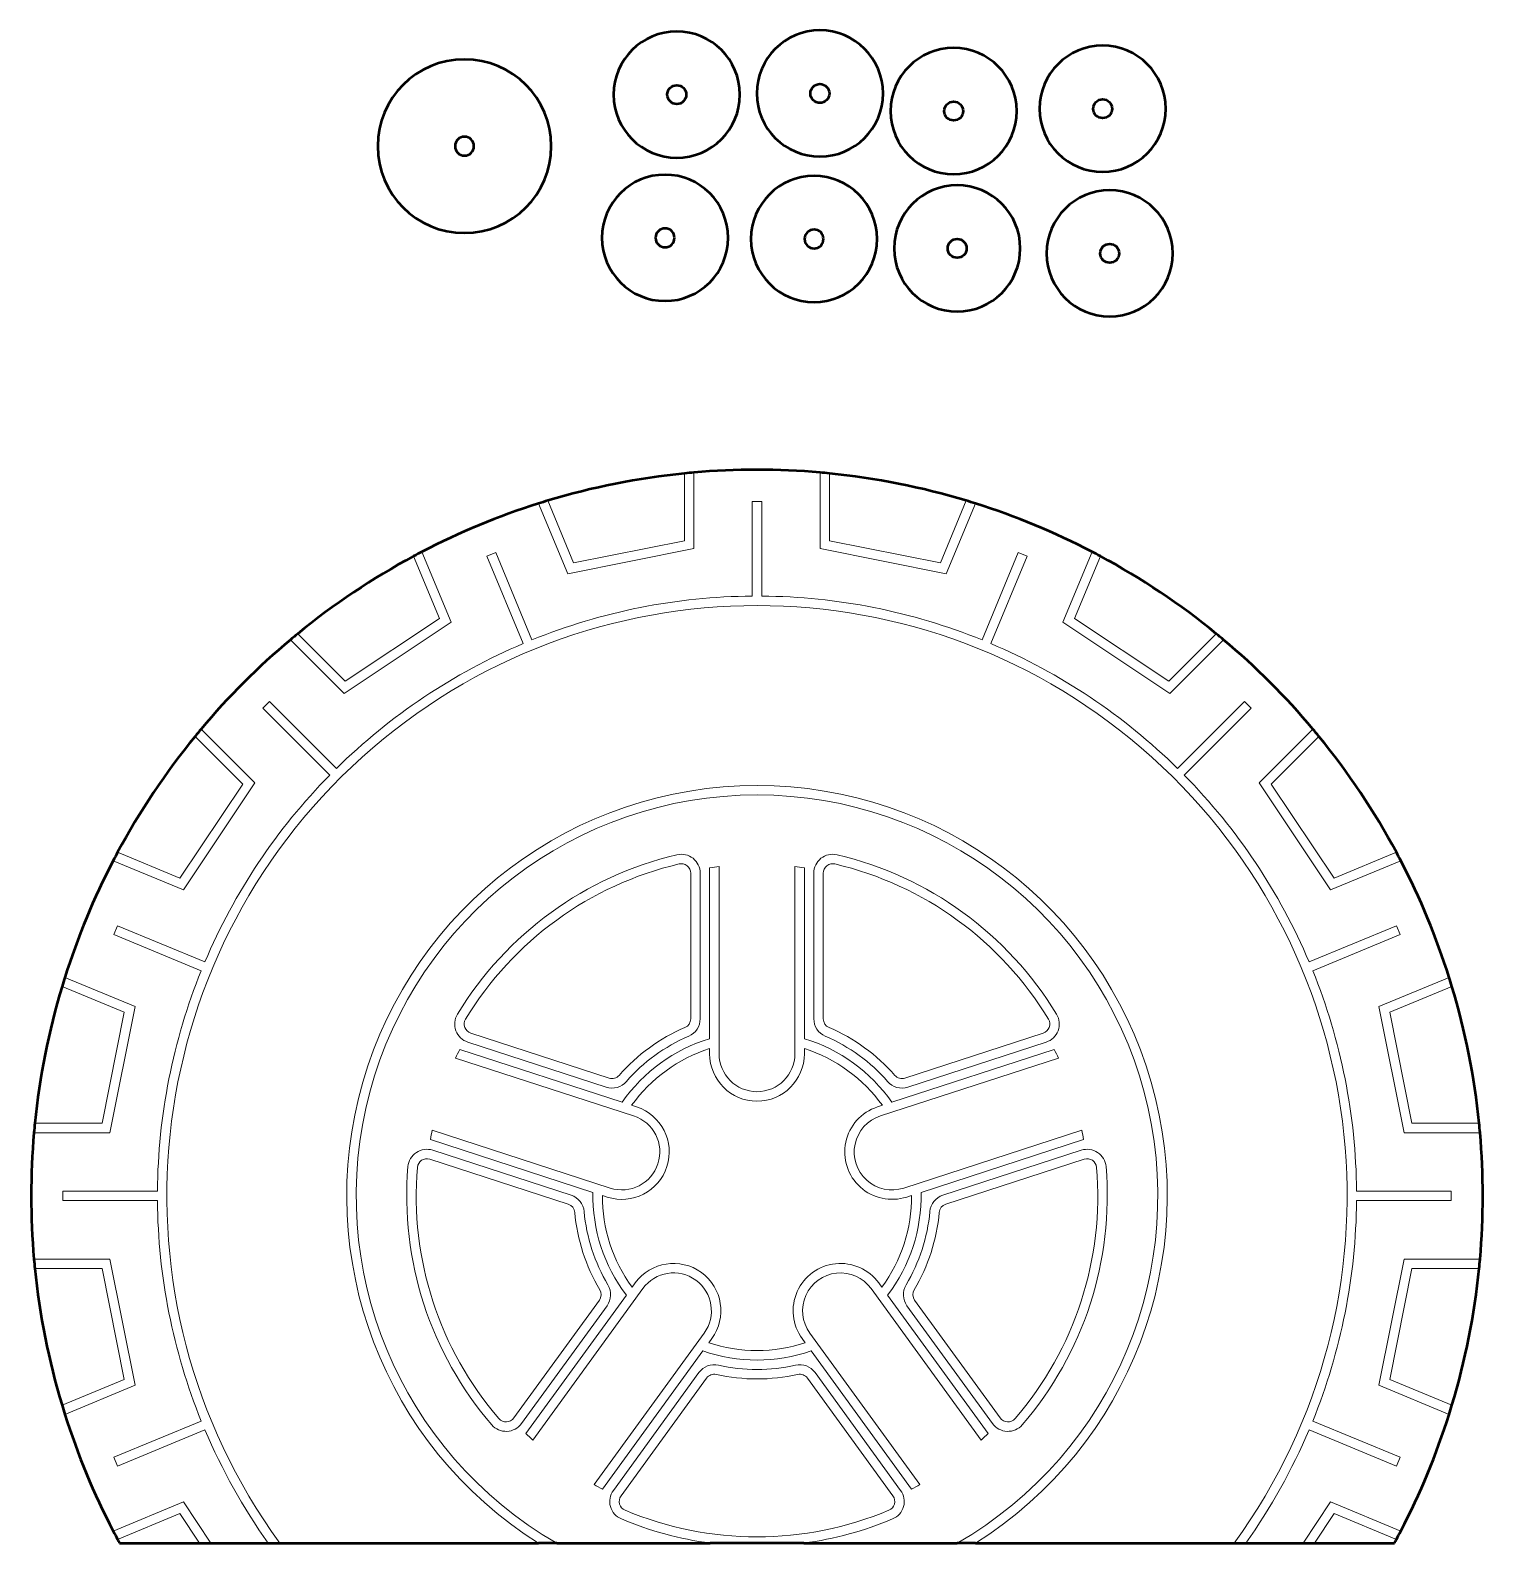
# Model space of a CAD drawing. Header units: millimetres. Extents: x -4457 to 5436, y 521 to 6420.
# Drawn here: x 1104.2 to 1564.8, y 1680.7 to 2160.8 of the extents above; entities that cross this region are included whole.
import ezdxf

# ---------------------------------------------------------------- set-up
doc = ezdxf.new("R2010")
doc.units = ezdxf.units.MM
doc.header["$MEASUREMENT"] = 0
doc.layers.add('layer 1', color=7, linetype='Continuous')
doc.layers.add('layer 2', color=7, linetype='Continuous')

msp = doc.modelspace()

# ---------------------------------------------------------------- linework, layer by layer
at = {"layer": 'layer 1', "lineweight": 50}
for points in [[(1329.0671, 2140.386), (1329.0671, 2151.4317), (1320.1128, 2160.386), (1309.0672, 2160.386), (1309.0672, 2160.386), (1298.0215, 2160.386), (1289.0672, 2151.4317), (1289.0671, 2140.3861), (1289.0671, 2140.3861), (1289.0671, 2129.3404), (1298.0214, 2120.386), (1309.0671, 2120.386), (1309.0671, 2120.386), (1320.1127, 2120.386), (1329.0671, 2129.3402), (1329.0671, 2140.3859)], [(1374.4264, 2140.7578), (1374.4264, 2151.8035), (1365.4721, 2160.7578), (1354.4264, 2160.7578), (1354.4264, 2160.7578), (1343.3807, 2160.7578), (1334.4264, 2151.8035), (1334.4264, 2140.7578), (1334.4264, 2140.7578), (1334.4263, 2129.7122), (1343.3806, 2120.7578), (1354.4263, 2120.7578), (1354.4263, 2120.7578), (1365.472, 2120.7578), (1374.4263, 2129.712), (1374.4264, 2140.7577)], [(1464.0295, 2135.9244), (1464.0295, 2146.9701), (1455.0752, 2155.9244), (1444.0295, 2155.9244), (1444.0295, 2155.9244), (1432.9838, 2155.9244), (1424.0295, 2146.9702), (1424.0295, 2135.9245), (1424.0295, 2135.9245), (1424.0294, 2124.8788), (1432.9837, 2115.9245), (1444.0294, 2115.9244), (1444.0294, 2115.9244), (1455.0751, 2115.9244), (1464.0294, 2124.8786), (1464.0295, 2135.9243)], [(1269.2888, 2124.0614), (1269.2888, 2139.2492), (1256.9766, 2151.5613), (1241.7888, 2151.5614), (1241.7888, 2151.5614), (1226.601, 2151.5614), (1214.2888, 2139.2492), (1214.2888, 2124.0614), (1214.2888, 2124.0614), (1214.2887, 2108.8736), (1226.6008, 2096.5614), (1241.7887, 2096.5614), (1241.7887, 2096.5614), (1256.9765, 2096.5613), (1269.2887, 2108.8734), (1269.2888, 2124.0612)], [(1416.8112, 2135.1808), (1416.8112, 2146.2265), (1407.857, 2155.1808), (1396.8113, 2155.1808), (1396.8113, 2155.1808), (1385.7656, 2155.1809), (1376.8113, 2146.2266), (1376.8112, 2135.1809), (1376.8112, 2135.1809), (1376.8112, 2124.1352), (1385.7655, 2115.1809), (1396.8112, 2115.1808), (1396.8112, 2115.1808), (1407.8568, 2115.1808), (1416.8112, 2124.135), (1416.8112, 2135.1807)], [(1312.0671, 2140.386), (1312.0671, 2142.0429), (1310.724, 2143.386), (1309.0671, 2143.386), (1309.0671, 2143.386), (1307.4103, 2143.386), (1306.0671, 2142.0429), (1306.0671, 2140.386), (1306.0671, 2140.386), (1306.0671, 2138.7292), (1307.4103, 2137.386), (1309.0671, 2137.386), (1309.0671, 2137.386), (1310.724, 2137.386), (1312.0671, 2138.7291), (1312.0671, 2140.386)], [(1357.4264, 2140.7578), (1357.4264, 2142.4146), (1356.0832, 2143.7578), (1354.4264, 2143.7578), (1354.4264, 2143.7578), (1352.7695, 2143.7578), (1351.4264, 2142.4147), (1351.4264, 2140.7578), (1351.4264, 2140.7578), (1351.4264, 2139.101), (1352.7695, 2137.7578), (1354.4264, 2137.7578), (1354.4264, 2137.7578), (1356.0832, 2137.7578), (1357.4264, 2139.1009), (1357.4264, 2140.7578)], [(1399.8112, 2135.1808), (1399.8112, 2136.8377), (1398.4681, 2138.1808), (1396.8112, 2138.1808), (1396.8112, 2138.1808), (1395.1544, 2138.1808), (1393.8112, 2136.8377), (1393.8112, 2135.1808), (1393.8112, 2135.1808), (1393.8112, 2133.524), (1395.1544, 2132.1808), (1396.8112, 2132.1808), (1396.8112, 2132.1808), (1398.4681, 2132.1808), (1399.8112, 2133.524), (1399.8112, 2135.1808)], [(1447.0295, 2135.9244), (1447.0295, 2137.5813), (1445.6863, 2138.9244), (1444.0295, 2138.9244), (1444.0295, 2138.9244), (1442.3726, 2138.9244), (1441.0295, 2137.5813), (1441.0295, 2135.9244), (1441.0295, 2135.9244), (1441.0295, 2134.2676), (1442.3726, 2132.9244), (1444.0295, 2132.9244), (1444.0295, 2132.9244), (1445.6863, 2132.9244), (1447.0295, 2134.2676), (1447.0295, 2135.9244)], [(1244.7888, 2124.0614), (1244.7888, 2125.7182), (1243.4456, 2127.0614), (1241.7888, 2127.0614), (1241.7888, 2127.0614), (1240.1319, 2127.0614), (1238.7888, 2125.7182), (1238.7888, 2124.0614), (1238.7888, 2124.0614), (1238.7888, 2122.4045), (1240.1319, 2121.0614), (1241.7888, 2121.0614), (1241.7888, 2121.0614), (1243.4456, 2121.0613), (1244.7888, 2122.4045), (1244.7888, 2124.0613)], [(1325.3492, 2095.0268), (1325.3492, 2106.0724), (1316.3949, 2115.0267), (1305.3492, 2115.0268), (1305.3492, 2115.0268), (1294.3035, 2115.0268), (1285.3492, 2106.0725), (1285.3492, 2095.0268), (1285.3492, 2095.0268), (1285.3491, 2083.9811), (1294.3034, 2075.0268), (1305.3491, 2075.0268), (1305.3491, 2075.0268), (1316.3948, 2075.0267), (1325.3491, 2083.981), (1325.3492, 2095.0267)], [(1372.5674, 2094.655), (1372.5674, 2105.7006), (1363.6131, 2114.6549), (1352.5674, 2114.655), (1352.5674, 2114.655), (1341.5217, 2114.655), (1332.5674, 2105.7007), (1332.5674, 2094.655), (1332.5674, 2094.655), (1332.5674, 2083.6093), (1341.5216, 2074.655), (1352.5673, 2074.655), (1352.5673, 2074.655), (1363.613, 2074.6549), (1372.5673, 2083.6092), (1372.5674, 2094.6549)], [(1417.9266, 2091.6806), (1417.9266, 2102.7263), (1408.9723, 2111.6806), (1397.9267, 2111.6806), (1397.9267, 2111.6806), (1386.881, 2111.6806), (1377.9267, 2102.7263), (1377.9266, 2091.6806), (1377.9266, 2091.6806), (1377.9266, 2080.635), (1386.8809, 2071.6806), (1397.9266, 2071.6806), (1397.9266, 2071.6806), (1408.9722, 2071.6805), (1417.9266, 2080.6348), (1417.9266, 2091.6805)], [(1466.2563, 2090.1035), (1466.2563, 2101.1492), (1457.302, 2110.1035), (1446.2563, 2110.1035), (1446.2563, 2110.1035), (1435.2106, 2110.1035), (1426.2563, 2101.1493), (1426.2563, 2090.1036), (1426.2563, 2090.1036), (1426.2562, 2079.0579), (1435.2105, 2070.1036), (1446.2562, 2070.1035), (1446.2562, 2070.1035), (1457.3019, 2070.1035), (1466.2562, 2079.0577), (1466.2563, 2090.1034)], [(1308.3492, 2095.0268), (1308.3492, 2096.6836), (1307.006, 2098.0268), (1305.3492, 2098.0268), (1305.3492, 2098.0268), (1303.6923, 2098.0268), (1302.3492, 2096.6836), (1302.3492, 2095.0268), (1302.3492, 2095.0268), (1302.3492, 2093.3699), (1303.6923, 2092.0268), (1305.3492, 2092.0268), (1305.3492, 2092.0268), (1307.006, 2092.0268), (1308.3492, 2093.3699), (1308.3492, 2095.0267)], [(1355.5674, 2094.655), (1355.5674, 2096.3118), (1354.2242, 2097.655), (1352.5674, 2097.655), (1352.5674, 2097.655), (1350.9105, 2097.655), (1349.5674, 2096.3118), (1349.5674, 2094.655), (1349.5674, 2094.655), (1349.5674, 2092.9981), (1350.9105, 2091.655), (1352.5674, 2091.655), (1352.5674, 2091.655), (1354.2242, 2091.655), (1355.5674, 2092.9981), (1355.5674, 2094.6549)], [(1400.9266, 2091.6806), (1400.9266, 2093.3374), (1399.5835, 2094.6806), (1397.9266, 2094.6806), (1397.9266, 2094.6806), (1396.2698, 2094.6806), (1394.9266, 2093.3374), (1394.9266, 2091.6806), (1394.9266, 2091.6806), (1394.9266, 2090.0237), (1396.2698, 2088.6806), (1397.9266, 2088.6806), (1397.9266, 2088.6806), (1399.5835, 2088.6806), (1400.9266, 2090.0237), (1400.9266, 2091.6806)], [(1449.2563, 2090.1035), (1449.2563, 2091.7604), (1447.9131, 2093.1035), (1446.2563, 2093.1035), (1446.2563, 2093.1035), (1444.5994, 2093.1035), (1443.2563, 2091.7604), (1443.2563, 2090.1035), (1443.2563, 2090.1035), (1443.2563, 2088.4467), (1444.5994, 2087.1035), (1446.2563, 2087.1035), (1446.2563, 2087.1035), (1447.9131, 2087.1035), (1449.2563, 2088.4467), (1449.2563, 2090.1035)]]:
    msp.add_open_spline(points, degree=3, knots=[0, 0, 0, 0, 0.2, 0.2, 0.2, 0.2, 0.4, 0.4, 0.4, 0.4, 0.6, 0.6, 0.6, 0.6, 1, 1, 1, 1], dxfattribs=at)
for points in [[(1354.4908, 2020.6784), (1341.1827, 2021.84), (1327.7988, 2021.84), (1314.4908, 2020.6784)], [(1311.4908, 2020.3967), (1296.8055, 2018.9208), (1282.2963, 2016.0347), (1268.164, 2011.7785)], [(1314.4908, 2020.6784), (1313.4902, 2020.591), (1312.4902, 2020.4971), (1311.4908, 2020.3967)], [(1357.4908, 2020.3967), (1356.4914, 2020.4971), (1355.4914, 2020.591), (1354.4908, 2020.6784)], [(1400.8176, 2011.7785), (1386.6853, 2016.0347), (1372.1761, 2018.9208), (1357.4908, 2020.3967)], [(1268.164, 2011.7785), (1267.2023, 2011.4888), (1266.2424, 2011.1929), (1265.2846, 2010.8907)], [(1403.697, 2010.8907), (1402.7391, 2011.1929), (1401.7793, 2011.4888), (1400.8176, 2011.7785)], [(1265.2846, 2010.8907), (1252.545, 2006.8711), (1240.1799, 2001.7493), (1228.3294, 1995.5833)], [(1440.6522, 1995.5833), (1428.8017, 2001.7493), (1416.4365, 2006.8711), (1403.697, 2010.8907)], [(1225.6656, 1994.175), (1212.6629, 1987.1916), (1200.3626, 1978.9728), (1188.9349, 1969.6324)], [(1228.3294, 1995.5833), (1227.4384, 1995.1197), (1226.5504, 1994.6503), (1225.6656, 1994.175)], [(1443.316, 1994.175), (1442.4311, 1994.6503), (1441.5432, 1995.1197), (1440.6522, 1995.5833)], [(1480.0467, 1969.6324), (1468.6189, 1978.9728), (1456.3187, 1987.1916), (1443.316, 1994.175)], [(1188.9349, 1969.6324), (1188.1572, 1968.9967), (1187.3837, 1968.356), (1186.6144, 1967.7102)], [(1482.3672, 1967.7102), (1481.5979, 1968.356), (1480.8244, 1968.9967), (1480.0467, 1969.6324)], [(1186.6144, 1967.7102), (1176.3828, 1959.1214), (1166.9189, 1949.6576), (1158.3301, 1939.426)], [(1510.6514, 1939.426), (1502.0626, 1949.6576), (1492.5988, 1959.1214), (1482.3672, 1967.7102)], [(1158.3301, 1939.426), (1157.6844, 1938.6567), (1157.0436, 1937.8832), (1156.408, 1937.1055)], [(1512.5736, 1937.1055), (1511.9379, 1937.8832), (1511.2972, 1938.6567), (1510.6514, 1939.426)], [(1156.408, 1937.1055), (1147.0675, 1925.6777), (1138.8488, 1913.3775), (1131.8653, 1900.3748)], [(1537.1162, 1900.3748), (1530.1328, 1913.3775), (1521.914, 1925.6777), (1512.5736, 1937.1055)], [(1130.4571, 1897.711), (1124.2911, 1885.8605), (1119.1693, 1873.4953), (1115.1497, 1860.7558)], [(1131.8653, 1900.3748), (1131.3901, 1899.49), (1130.9207, 1898.602), (1130.4571, 1897.711)], [(1538.5245, 1897.711), (1538.0609, 1898.602), (1537.5915, 1899.49), (1537.1162, 1900.3748)], [(1553.8318, 1860.7558), (1549.8123, 1873.4953), (1544.6905, 1885.8605), (1538.5245, 1897.711)], [(1114.2619, 1857.8764), (1110.0057, 1843.7441), (1107.1196, 1829.2349), (1105.6437, 1814.5496)], [(1115.1497, 1860.7558), (1114.8475, 1859.7979), (1114.5515, 1858.8381), (1114.2619, 1857.8764)], [(1554.7197, 1857.8764), (1554.43, 1858.8381), (1554.1341, 1859.7979), (1553.8318, 1860.7558)], [(1563.3379, 1814.5496), (1561.862, 1829.2349), (1558.9759, 1843.7441), (1554.7197, 1857.8764)], [(1105.6437, 1814.5496), (1105.5432, 1813.5502), (1105.4493, 1812.5502), (1105.362, 1811.5496)], [(1563.6196, 1811.5496), (1563.5322, 1812.5502), (1563.4383, 1813.5502), (1563.3379, 1814.5496)], [(1105.362, 1811.5496), (1104.2004, 1798.2416), (1104.2004, 1784.8576), (1105.362, 1771.5496)], [(1563.6196, 1771.5496), (1564.7812, 1784.8572), (1564.7812, 1798.2407), (1563.6197, 1811.5484)], [(1105.362, 1771.5496), (1105.4493, 1770.549), (1105.5432, 1769.549), (1105.6437, 1768.5496)], [(1563.3379, 1768.5496), (1563.4383, 1769.549), (1563.5322, 1770.549), (1563.6196, 1771.5496)], [(1105.6437, 1768.5496), (1107.1196, 1753.8643), (1110.0057, 1739.3551), (1114.2619, 1725.2228)], [(1554.7197, 1725.2228), (1558.9759, 1739.3551), (1561.862, 1753.8643), (1563.3379, 1768.5496)], [(1114.2619, 1725.2228), (1114.5515, 1724.2611), (1114.8475, 1723.3013), (1115.1497, 1722.3434)], [(1553.8318, 1722.3434), (1554.1341, 1723.3013), (1554.43, 1724.2611), (1554.7197, 1725.2228)], [(1115.1497, 1722.3434), (1119.1693, 1709.6038), (1124.2911, 1697.2387), (1130.4571, 1685.3882)], [(1538.5245, 1685.3882), (1544.6905, 1697.2387), (1549.8123, 1709.6038), (1553.8318, 1722.3434)], [(1130.4571, 1685.3882), (1130.9207, 1684.4972), (1131.3901, 1683.6092), (1131.8653, 1682.7244)], [(1537.1162, 1682.7244), (1537.5915, 1683.6092), (1538.0609, 1684.4972), (1538.5245, 1685.3882)], [(1131.8653, 1682.7244), (1132.076, 1682.3322), (1132.2878, 1681.9406), (1132.5007, 1681.5496)], [(1132.5007, 1681.5496), (1132.5007, 1681.5496), (1157.831, 1681.5496), (1157.831, 1681.5496)], [(1157.831, 1681.5496), (1157.831, 1681.5496), (1161.439, 1681.5496), (1161.439, 1681.5496)], [(1161.439, 1681.5496), (1161.439, 1681.5496), (1179.5714, 1681.5496), (1179.5714, 1681.5496)], [(1179.5714, 1681.5496), (1179.5714, 1681.5496), (1183.2658, 1681.5496), (1183.2658, 1681.5496)], [(1183.2658, 1681.5496), (1183.2658, 1681.5496), (1265.2087, 1681.5496), (1265.2087, 1681.5496)], [(1271.0164, 1681.5496), (1271.0164, 1681.5496), (1265.2087, 1681.5496), (1265.2087, 1681.5496)], [(1271.0164, 1681.5496), (1271.0164, 1681.5496), (1319.6247, 1681.5496), (1319.6247, 1681.5496)], [(1349.3569, 1681.5496), (1349.3569, 1681.5496), (1319.6247, 1681.5496), (1319.6247, 1681.5496)], [(1349.3569, 1681.5496), (1349.3569, 1681.5496), (1397.9652, 1681.5496), (1397.9652, 1681.5496)], [(1403.7728, 1681.5496), (1403.7728, 1681.5496), (1397.9652, 1681.5496), (1397.9652, 1681.5496)], [(1403.7728, 1681.5496), (1403.7728, 1681.5496), (1485.7158, 1681.5496), (1485.7158, 1681.5496)], [(1485.7158, 1681.5496), (1485.7158, 1681.5496), (1489.4101, 1681.5496), (1489.4101, 1681.5496)], [(1489.4101, 1681.5496), (1489.4101, 1681.5496), (1507.5425, 1681.5496), (1507.5425, 1681.5496)], [(1507.5425, 1681.5496), (1507.5425, 1681.5496), (1511.1506, 1681.5496), (1511.1506, 1681.5496)], [(1511.1506, 1681.5496), (1511.1506, 1681.5496), (1536.4809, 1681.5496), (1536.4809, 1681.5496)], [(1536.4809, 1681.5496), (1536.6938, 1681.9406), (1536.9056, 1682.3322), (1537.1162, 1682.7244)]]:
    msp.add_open_spline(points, degree=3, dxfattribs=at)
at = {"layer": 'layer 2', "color": 240, "lineweight": 9}
for points in [[(1311.4908, 1999.0496), (1311.4908, 1999.0496), (1311.4908, 2020.3967), (1311.4908, 2020.3967)], [(1314.4908, 2020.6784), (1314.4908, 2020.6784), (1314.4908, 1996.5875), (1314.4908, 1996.5875)], [(1354.4908, 1996.5875), (1354.4908, 1996.5875), (1354.4908, 2020.6784), (1354.4908, 2020.6784)], [(1357.4908, 2020.3967), (1357.4908, 2020.3967), (1357.4908, 1999.0496), (1357.4908, 1999.0496)], [(1268.164, 2011.7785), (1268.164, 2011.7785), (1276.3332, 1992.0563), (1276.3332, 1992.0563)], [(1332.9908, 1981.5437), (1332.9908, 1981.5437), (1332.9908, 2011.5496), (1332.9908, 2011.5496)], [(1332.9908, 2011.5496), (1332.9908, 2011.5496), (1335.9908, 2011.5496), (1335.9908, 2011.5496)], [(1335.9908, 2011.5496), (1335.9908, 2011.5496), (1335.9908, 1981.5437), (1335.9908, 1981.5437)], [(1392.6484, 1992.0563), (1392.6484, 1992.0563), (1400.8176, 2011.7785), (1400.8176, 2011.7785)], [(1274.5037, 1988.6336), (1274.5037, 1988.6336), (1265.2846, 2010.8907), (1265.2846, 2010.8907)], [(1403.697, 2010.8907), (1403.697, 2010.8907), (1394.4778, 1988.6336), (1394.4778, 1988.6336)], [(1276.3332, 1992.0563), (1276.3332, 1992.0563), (1311.4908, 1999.0496), (1311.4908, 1999.0496)], [(1357.4908, 1999.0496), (1357.4908, 1999.0496), (1392.6484, 1992.0563), (1392.6484, 1992.0563)], [(1233.8347, 1974.4529), (1233.8347, 1974.4529), (1225.6656, 1994.175), (1225.6656, 1994.175)], [(1228.3294, 1995.5833), (1228.3294, 1995.5833), (1237.5486, 1973.3263), (1237.5486, 1973.3263)], [(1248.9146, 1994.2291), (1248.9146, 1994.2291), (1251.6862, 1995.3771), (1251.6862, 1995.3771)], [(1260.3974, 1966.5072), (1260.3974, 1966.5072), (1248.9146, 1994.2291), (1248.9146, 1994.2291)], [(1251.6862, 1995.3771), (1251.6862, 1995.3771), (1263.169, 1967.6553), (1263.169, 1967.6553)], [(1314.4908, 1996.5875), (1314.4908, 1996.5875), (1274.5037, 1988.6336), (1274.5037, 1988.6336)], [(1394.4778, 1988.6336), (1394.4778, 1988.6336), (1354.4908, 1996.5875), (1354.4908, 1996.5875)], [(1405.8125, 1967.6553), (1405.8125, 1967.6553), (1417.2953, 1995.3771), (1417.2953, 1995.3771)], [(1420.067, 1994.2291), (1420.067, 1994.2291), (1408.5842, 1966.5072), (1408.5842, 1966.5072)], [(1417.2953, 1995.3771), (1417.2953, 1995.3771), (1420.067, 1994.2291), (1420.067, 1994.2291)], [(1431.433, 1973.3263), (1431.433, 1973.3263), (1440.6522, 1995.5833), (1440.6522, 1995.5833)], [(1443.316, 1994.175), (1443.316, 1994.175), (1435.1468, 1974.4529), (1435.1468, 1974.4529)], [(1332.9908, 1981.5437), (1309.0497, 1981.3547), (1285.36, 1976.6425), (1263.169, 1967.6553)], [(1405.8125, 1967.6553), (1383.6215, 1976.6425), (1359.9319, 1981.3547), (1335.9908, 1981.5437)], [(1237.5486, 1973.3263), (1237.5486, 1973.3263), (1203.6492, 1950.6754), (1203.6492, 1950.6754)], [(1204.0296, 1954.5377), (1204.0296, 1954.5377), (1233.8347, 1974.4529), (1233.8347, 1974.4529)], [(1465.3324, 1950.6754), (1465.3324, 1950.6754), (1431.433, 1973.3263), (1431.433, 1973.3263)], [(1435.1468, 1974.4529), (1435.1468, 1974.4529), (1464.952, 1954.5377), (1464.952, 1954.5377)], [(1188.9349, 1969.6324), (1188.9349, 1969.6324), (1204.0296, 1954.5377), (1204.0296, 1954.5377)], [(1464.952, 1954.5377), (1464.952, 1954.5377), (1480.0467, 1969.6324), (1480.0467, 1969.6324)], [(1203.6492, 1950.6754), (1203.6492, 1950.6754), (1186.6144, 1967.7102), (1186.6144, 1967.7102)], [(1260.3974, 1966.5072), (1238.351, 1957.1707), (1218.2679, 1943.7516), (1201.2053, 1926.9564)], [(1467.7762, 1926.9564), (1450.7137, 1943.7516), (1430.6305, 1957.1707), (1408.5842, 1966.5072)], [(1482.3672, 1967.7102), (1482.3672, 1967.7102), (1465.3324, 1950.6754), (1465.3324, 1950.6754)], [(1177.8666, 1946.0524), (1177.8666, 1946.0524), (1179.9879, 1948.1737), (1179.9879, 1948.1737)], [(1199.084, 1924.835), (1199.084, 1924.835), (1177.8666, 1946.0524), (1177.8666, 1946.0524)], [(1179.9879, 1948.1737), (1179.9879, 1948.1737), (1201.2053, 1926.9564), (1201.2053, 1926.9564)], [(1467.7762, 1926.9564), (1467.7762, 1926.9564), (1488.9936, 1948.1737), (1488.9936, 1948.1737)], [(1491.1149, 1946.0524), (1491.1149, 1946.0524), (1469.8975, 1924.835), (1469.8975, 1924.835)], [(1488.9936, 1948.1737), (1488.9936, 1948.1737), (1491.1149, 1946.0524), (1491.1149, 1946.0524)], [(1158.3301, 1939.426), (1158.3301, 1939.426), (1175.3649, 1922.3912), (1175.3649, 1922.3912)], [(1493.6166, 1922.3912), (1493.6166, 1922.3912), (1510.6514, 1939.426), (1510.6514, 1939.426)], [(1171.5027, 1922.0108), (1171.5027, 1922.0108), (1156.408, 1937.1055), (1156.408, 1937.1055)], [(1512.5736, 1937.1055), (1512.5736, 1937.1055), (1497.4789, 1922.0108), (1497.4789, 1922.0108)], [(1151.5875, 1892.2056), (1151.5875, 1892.2056), (1171.5027, 1922.0108), (1171.5027, 1922.0108)], [(1175.3649, 1922.3912), (1175.3649, 1922.3912), (1152.7141, 1888.4918), (1152.7141, 1888.4918)], [(1199.084, 1924.835), (1182.2888, 1907.7725), (1168.8696, 1887.6893), (1159.5332, 1865.643)], [(1509.4484, 1865.643), (1500.1119, 1887.6893), (1486.6928, 1907.7725), (1469.8975, 1924.835)], [(1516.2675, 1888.4918), (1516.2675, 1888.4918), (1493.6166, 1922.3912), (1493.6166, 1922.3912)], [(1497.4789, 1922.0108), (1497.4789, 1922.0108), (1517.394, 1892.2056), (1517.394, 1892.2056)], [(1152.7141, 1888.4918), (1152.7141, 1888.4918), (1130.4571, 1897.711), (1130.4571, 1897.711)], [(1131.8653, 1900.3748), (1131.8653, 1900.3748), (1151.5875, 1892.2056), (1151.5875, 1892.2056)], [(1309.1194, 1899.6111), (1280.0843, 1892.7941), (1255.0141, 1874.5795), (1239.5584, 1849.0721)], [(1309.8051, 1896.6905), (1281.5548, 1890.0577), (1257.1621, 1872.3354), (1242.1241, 1847.5174)], [(1426.8574, 1847.5174), (1411.8194, 1872.3354), (1387.4268, 1890.0577), (1359.1765, 1896.6905)], [(1429.4232, 1849.0721), (1413.9675, 1874.5795), (1388.8973, 1892.7941), (1359.8622, 1899.6111)], [(1538.5245, 1897.711), (1538.5245, 1897.711), (1516.2675, 1888.4918), (1516.2675, 1888.4918)], [(1517.394, 1892.2056), (1517.394, 1892.2056), (1537.1162, 1900.3748), (1537.1162, 1900.3748)], [(1313.4908, 1847.6299), (1313.4908, 1847.6299), (1313.4908, 1893.7699), (1313.4908, 1893.7699)], [(1316.4908, 1893.7699), (1316.4908, 1893.7699), (1316.4908, 1847.6299), (1316.4908, 1847.6299)], [(1322.4908, 1895.8616), (1321.489, 1895.7464), (1320.4889, 1895.6167), (1319.4908, 1895.4726)], [(1319.4908, 1841.3391), (1319.4908, 1841.3391), (1319.4908, 1895.4726), (1319.4908, 1895.4726)], [(1322.4908, 1895.8616), (1322.4908, 1895.8616), (1322.4908, 1836.5496), (1322.4908, 1836.5496)], [(1346.4908, 1836.5496), (1346.4908, 1836.5496), (1346.4908, 1895.8616), (1346.4908, 1895.8616)], [(1349.4908, 1895.4726), (1348.4927, 1895.6167), (1347.4926, 1895.7464), (1346.4908, 1895.8616)], [(1349.4908, 1895.4726), (1349.4908, 1895.4726), (1349.4908, 1841.3391), (1349.4908, 1841.3391)], [(1352.4908, 1847.6299), (1352.4908, 1847.6299), (1352.4908, 1893.7699), (1352.4908, 1893.7699)], [(1355.4908, 1893.7699), (1355.4908, 1893.7699), (1355.4908, 1847.6299), (1355.4908, 1847.6299)], [(1130.6633, 1874.3541), (1130.6633, 1874.3541), (1131.8113, 1877.1258), (1131.8113, 1877.1258)], [(1131.8113, 1877.1258), (1131.8113, 1877.1258), (1159.5332, 1865.643), (1159.5332, 1865.643)], [(1509.4484, 1865.643), (1509.4484, 1865.643), (1537.1703, 1877.1258), (1537.1703, 1877.1258)], [(1537.1703, 1877.1258), (1537.1703, 1877.1258), (1538.3183, 1874.3541), (1538.3183, 1874.3541)], [(1158.3851, 1862.8714), (1158.3851, 1862.8714), (1130.6633, 1874.3541), (1130.6633, 1874.3541)], [(1538.3183, 1874.3541), (1538.3183, 1874.3541), (1510.5964, 1862.8714), (1510.5964, 1862.8714)], [(1158.3851, 1862.8714), (1149.3979, 1840.6803), (1144.6857, 1816.9907), (1144.4967, 1793.0496)], [(1524.4849, 1793.0496), (1524.2958, 1816.9907), (1519.5837, 1840.6803), (1510.5964, 1862.8714)], [(1133.9841, 1849.7072), (1133.9841, 1849.7072), (1114.2619, 1857.8764), (1114.2619, 1857.8764)], [(1115.1497, 1860.7558), (1115.1497, 1860.7558), (1137.4068, 1851.5366), (1137.4068, 1851.5366)], [(1531.5748, 1851.5366), (1531.5748, 1851.5366), (1553.8318, 1860.7558), (1553.8318, 1860.7558)], [(1554.7197, 1857.8764), (1554.7197, 1857.8764), (1534.9975, 1849.7072), (1534.9975, 1849.7072)], [(1126.9908, 1814.5496), (1126.9908, 1814.5496), (1133.9841, 1849.7072), (1133.9841, 1849.7072)], [(1137.4068, 1851.5366), (1137.4068, 1851.5366), (1129.4528, 1811.5496), (1129.4528, 1811.5496)], [(1539.5287, 1811.5496), (1539.5287, 1811.5496), (1531.5748, 1851.5366), (1531.5748, 1851.5366)], [(1534.9975, 1849.7072), (1534.9975, 1849.7072), (1541.9908, 1814.5496), (1541.9908, 1814.5496)], [(1311.6711, 1844.8718), (1303.6768, 1841.4506), (1296.5541, 1836.2757), (1290.83, 1829.7299)], [(1311.6711, 1844.8718), (1312.7749, 1845.3442), (1313.4908, 1846.4292), (1313.4908, 1847.6299)], [(1312.8514, 1842.1138), (1315.0591, 1843.0586), (1316.4908, 1845.2286), (1316.4908, 1847.6299)], [(1352.4908, 1847.6299), (1352.4908, 1845.2286), (1353.9225, 1843.0586), (1356.1301, 1842.1138)], [(1355.4908, 1847.6299), (1355.4908, 1846.4292), (1356.2066, 1845.3442), (1357.3105, 1844.8718)], [(1378.1516, 1829.7299), (1372.4275, 1836.2757), (1365.3047, 1841.4506), (1357.3105, 1844.8718)], [(1286.7176, 1825.9984), (1286.7176, 1825.9984), (1242.8358, 1840.2564), (1242.8358, 1840.2564)], [(1243.7628, 1843.1096), (1243.7628, 1843.1096), (1287.6446, 1828.8515), (1287.6446, 1828.8515)], [(1319.4908, 1841.3391), (1308.2421, 1837.9503), (1298.4724, 1830.8522), (1291.7734, 1821.2013)], [(1312.8514, 1842.1138), (1305.2707, 1838.8695), (1298.5164, 1833.9623), (1293.0883, 1827.755)], [(1377.2082, 1821.2013), (1370.5092, 1830.8522), (1360.7395, 1837.9503), (1349.4908, 1841.3391)], [(1375.8933, 1827.755), (1370.4652, 1833.9623), (1363.7109, 1838.8695), (1356.1301, 1842.1138)], [(1381.337, 1828.8515), (1381.337, 1828.8515), (1425.2188, 1843.1096), (1425.2188, 1843.1096)], [(1426.1458, 1840.2564), (1426.1458, 1840.2564), (1382.264, 1825.9984), (1382.264, 1825.9984)], [(1240.2893, 1837.9294), (1239.8439, 1837.0247), (1239.4115, 1836.1136), (1238.9923, 1835.1965)], [(1295.4014, 1816.868), (1295.4014, 1816.868), (1238.9923, 1835.1965), (1238.9923, 1835.1965)], [(1240.2893, 1837.9294), (1240.2893, 1837.9294), (1291.7734, 1821.2013), (1291.7734, 1821.2013)], [(1319.4908, 1838.1972), (1309.5428, 1834.9983), (1300.8779, 1828.703), (1294.7615, 1820.2303)], [(1319.4908, 1836.5496), (1319.4908, 1836.5496), (1319.4908, 1838.1972), (1319.4908, 1838.1972)], [(1349.4908, 1838.1972), (1349.4908, 1838.1972), (1349.4908, 1836.5496), (1349.4908, 1836.5496)], [(1374.22, 1820.2303), (1368.1036, 1828.703), (1359.4388, 1834.9983), (1349.4908, 1838.1972)], [(1429.9892, 1835.1965), (1429.9892, 1835.1965), (1373.5801, 1816.868), (1373.5801, 1816.868)], [(1377.2082, 1821.2013), (1377.2082, 1821.2013), (1428.6922, 1837.9294), (1428.6922, 1837.9294)], [(1429.9892, 1835.1965), (1429.57, 1836.1136), (1429.1377, 1837.0247), (1428.6922, 1837.9294)], [(1287.6446, 1828.8515), (1288.7865, 1828.4805), (1290.0396, 1828.8261), (1290.83, 1829.7299)], [(1378.1516, 1829.7299), (1378.942, 1828.8261), (1380.1951, 1828.4805), (1381.337, 1828.8515)], [(1286.7176, 1825.9984), (1289.0013, 1825.2563), (1291.5076, 1825.9474), (1293.0883, 1827.755)], [(1375.8933, 1827.755), (1377.474, 1825.9474), (1379.9802, 1825.2563), (1382.264, 1825.9984)], [(1294.7615, 1820.2303), (1294.7615, 1820.2303), (1296.3285, 1819.7212), (1296.3285, 1819.7212)], [(1372.6531, 1819.7212), (1372.6531, 1819.7212), (1374.22, 1820.2303), (1374.22, 1820.2303)], [(1105.6437, 1814.5496), (1105.6437, 1814.5496), (1126.9908, 1814.5496), (1126.9908, 1814.5496)], [(1541.9908, 1814.5496), (1541.9908, 1814.5496), (1563.3379, 1814.5496), (1563.3379, 1814.5496)], [(1129.4528, 1811.5496), (1129.4528, 1811.5496), (1105.362, 1811.5496), (1105.362, 1811.5496)], [(1231.5759, 1812.3711), (1231.376, 1811.3827), (1231.1902, 1810.3915), (1231.0188, 1809.3977)], [(1231.5759, 1812.3711), (1231.5759, 1812.3711), (1287.985, 1794.0427), (1287.985, 1794.0427)], [(1380.9965, 1794.0427), (1380.9965, 1794.0427), (1437.4056, 1812.3711), (1437.4056, 1812.3711)], [(1437.9627, 1809.3977), (1437.7913, 1810.3915), (1437.6056, 1811.3827), (1437.4056, 1812.3711)], [(1563.6196, 1811.5496), (1563.6196, 1811.5496), (1539.5287, 1811.5496), (1539.5287, 1811.5496)], [(1282.5028, 1792.6696), (1282.5028, 1792.6696), (1231.0188, 1809.3977), (1231.0188, 1809.3977)], [(1231.7111, 1806.0184), (1231.7111, 1806.0184), (1275.5929, 1791.7603), (1275.5929, 1791.7603)], [(1437.9627, 1809.3977), (1437.9627, 1809.3977), (1386.4787, 1792.6696), (1386.4787, 1792.6696)], [(1393.3886, 1791.7603), (1393.3886, 1791.7603), (1437.2704, 1806.0184), (1437.2704, 1806.0184)], [(1223.878, 1800.8128), (1221.389, 1771.0922), (1230.965, 1741.6204), (1250.4479, 1719.0389)], [(1226.8675, 1800.5624), (1224.4459, 1771.6451), (1233.763, 1742.9699), (1252.7193, 1720.9987)], [(1274.6659, 1788.9072), (1274.6659, 1788.9072), (1230.7841, 1803.1652), (1230.7841, 1803.1652)], [(1438.1975, 1803.1652), (1438.1975, 1803.1652), (1394.3157, 1788.9072), (1394.3157, 1788.9072)], [(1416.2622, 1720.9987), (1435.2184, 1742.9697), (1444.5356, 1771.6447), (1442.1141, 1800.5618)], [(1418.5337, 1719.0389), (1438.0164, 1741.6203), (1447.5924, 1771.0918), (1445.1036, 1800.8122)], [(1114.4908, 1790.0496), (1114.4908, 1790.0496), (1114.4908, 1793.0496), (1114.4908, 1793.0496)], [(1114.4908, 1793.0496), (1114.4908, 1793.0496), (1144.4967, 1793.0496), (1144.4967, 1793.0496)], [(1279.7144, 1786.5945), (1279.4981, 1788.9861), (1277.8767, 1791.0183), (1275.5929, 1791.7603)], [(1282.5028, 1792.6696), (1282.2498, 1780.9242), (1285.9815, 1769.4392), (1293.09, 1760.0858)], [(1285.491, 1791.6986), (1285.4592, 1781.249), (1288.7689, 1771.0629), (1294.9367, 1762.6277)], [(1287.058, 1791.1895), (1287.058, 1791.1895), (1285.491, 1791.6986), (1285.491, 1791.6986)], [(1374.0448, 1762.6277), (1380.2126, 1771.0628), (1383.5223, 1781.2489), (1383.4906, 1791.6984)], [(1375.8916, 1760.0858), (1383, 1769.4392), (1386.7317, 1780.924), (1386.4787, 1792.6693)], [(1383.4906, 1791.6986), (1383.4906, 1791.6986), (1381.9236, 1791.1895), (1381.9236, 1791.1895)], [(1393.3886, 1791.7603), (1391.1049, 1791.0183), (1389.4835, 1788.9861), (1389.2671, 1786.5945)], [(1524.4849, 1793.0496), (1524.4849, 1793.0496), (1554.4908, 1793.0496), (1554.4908, 1793.0496)], [(1554.4908, 1793.0496), (1554.4908, 1793.0496), (1554.4908, 1790.0496), (1554.4908, 1790.0496)], [(1144.4967, 1790.0496), (1144.4967, 1790.0496), (1114.4908, 1790.0496), (1114.4908, 1790.0496)], [(1144.4967, 1790.0496), (1144.6857, 1766.1085), (1149.3979, 1742.4188), (1158.3851, 1720.2278)], [(1276.7266, 1786.3243), (1276.6185, 1787.52), (1275.8078, 1788.5361), (1274.6659, 1788.9072)], [(1276.7266, 1786.3243), (1277.51, 1777.664), (1280.2307, 1769.2908), (1284.6872, 1761.824)], [(1279.7144, 1786.5945), (1280.4573, 1778.3823), (1283.0372, 1770.4421), (1287.2633, 1763.3616)], [(1381.7183, 1763.3616), (1385.9443, 1770.4421), (1388.5242, 1778.3823), (1389.2671, 1786.5945)], [(1384.2943, 1761.824), (1388.7509, 1769.2908), (1391.4715, 1777.664), (1392.2549, 1786.3243)], [(1394.3157, 1788.9072), (1393.1738, 1788.5361), (1392.3631, 1787.52), (1392.2549, 1786.3243)], [(1510.5964, 1720.2278), (1519.5837, 1742.4188), (1524.2958, 1766.1085), (1524.4849, 1790.0496)], [(1554.4908, 1790.0496), (1554.4908, 1790.0496), (1524.4849, 1790.0496), (1524.4849, 1790.0496)], [(1105.362, 1771.5496), (1105.362, 1771.5496), (1129.4528, 1771.5496), (1129.4528, 1771.5496)], [(1129.4528, 1771.5496), (1129.4528, 1771.5496), (1137.4068, 1731.5626), (1137.4068, 1731.5626)], [(1531.5748, 1731.5626), (1531.5748, 1731.5626), (1539.5287, 1771.5496), (1539.5287, 1771.5496)], [(1539.5287, 1771.5496), (1539.5287, 1771.5496), (1563.6196, 1771.5496), (1563.6196, 1771.5496)], [(1126.9908, 1768.5496), (1126.9908, 1768.5496), (1105.6437, 1768.5496), (1105.6437, 1768.5496)], [(1133.9841, 1733.392), (1133.9841, 1733.392), (1126.9908, 1768.5496), (1126.9908, 1768.5496)], [(1541.9908, 1768.5496), (1541.9908, 1768.5496), (1534.9975, 1733.392), (1534.9975, 1733.392)], [(1563.3379, 1768.5496), (1563.3379, 1768.5496), (1541.9908, 1768.5496), (1541.9908, 1768.5496)], [(1298.3322, 1762.1972), (1298.3322, 1762.1972), (1263.4695, 1714.2128), (1263.4695, 1714.2128)], [(1284.5383, 1758.5232), (1285.244, 1759.4945), (1285.3026, 1760.7931), (1284.6873, 1761.824)], [(1286.9653, 1756.7598), (1288.3767, 1758.7025), (1288.494, 1761.2996), (1287.2633, 1763.3615)], [(1294.9367, 1762.6277), (1294.9367, 1762.6277), (1295.9052, 1763.9606), (1295.9052, 1763.9606)], [(1405.5121, 1714.2128), (1405.5121, 1714.2128), (1370.6493, 1762.1972), (1370.6493, 1762.1972)], [(1373.0764, 1763.9606), (1373.0764, 1763.9606), (1374.0448, 1762.6277), (1374.0448, 1762.6277)], [(1381.7183, 1763.3616), (1380.4876, 1761.2996), (1380.6048, 1758.7025), (1382.0163, 1756.7598)], [(1384.2943, 1761.824), (1383.679, 1760.7931), (1383.7376, 1759.4945), (1384.4433, 1758.5232)], [(1257.4178, 1721.1951), (1257.4178, 1721.1951), (1284.5383, 1758.5232), (1284.5383, 1758.5232)], [(1261.2711, 1716.2909), (1261.2711, 1716.2909), (1293.09, 1760.0858), (1293.09, 1760.0858)], [(1375.8916, 1760.0858), (1375.8916, 1760.0858), (1407.7105, 1716.2909), (1407.7105, 1716.2909)], [(1384.4433, 1758.5232), (1384.4433, 1758.5232), (1411.5638, 1721.1951), (1411.5638, 1721.1951)], [(1286.9653, 1756.7598), (1286.9653, 1756.7598), (1259.8449, 1719.4317), (1259.8449, 1719.4317)], [(1409.1367, 1719.4317), (1409.1367, 1719.4317), (1382.0163, 1756.7598), (1382.0163, 1756.7598)], [(1282.8859, 1700.106), (1282.8859, 1700.106), (1317.7486, 1748.0904), (1317.7486, 1748.0904)], [(1351.2329, 1748.0904), (1351.2329, 1748.0904), (1386.0957, 1700.106), (1386.0957, 1700.106)], [(1320.1757, 1746.327), (1320.1757, 1746.327), (1319.2073, 1744.9941), (1319.2073, 1744.9941)], [(1319.2073, 1744.9941), (1329.1356, 1741.7348), (1339.8459, 1741.7348), (1349.7743, 1744.9941)], [(1349.7743, 1744.9941), (1349.7743, 1744.9941), (1348.8059, 1746.327), (1348.8059, 1746.327)], [(1317.3605, 1742.4522), (1317.3605, 1742.4522), (1285.5416, 1698.6573), (1285.5416, 1698.6573)], [(1322.2765, 1737.923), (1319.9351, 1738.4563), (1317.5014, 1737.5422), (1316.0899, 1735.5995)], [(1317.3605, 1742.4522), (1328.4528, 1738.582), (1340.5288, 1738.582), (1351.6211, 1742.4522)], [(1322.2765, 1737.923), (1330.3164, 1736.0918), (1338.6652, 1736.0918), (1346.7051, 1737.923)], [(1352.8916, 1735.5995), (1351.4802, 1737.5422), (1349.0464, 1738.4563), (1346.7051, 1737.923)], [(1383.44, 1698.6573), (1383.44, 1698.6573), (1351.6211, 1742.4522), (1351.6211, 1742.4522)], [(1114.2619, 1725.2228), (1114.2619, 1725.2228), (1133.9841, 1733.392), (1133.9841, 1733.392)], [(1288.9695, 1698.2715), (1288.9695, 1698.2715), (1316.0899, 1735.5995), (1316.0899, 1735.5995)], [(1318.517, 1733.8362), (1318.517, 1733.8362), (1291.3965, 1696.5081), (1291.3965, 1696.5081)], [(1321.6103, 1734.9979), (1320.4396, 1735.2646), (1319.2227, 1734.8075), (1318.517, 1733.8362)], [(1321.6103, 1734.9979), (1330.0887, 1733.0668), (1338.8929, 1733.0668), (1347.3713, 1734.9979)], [(1350.4646, 1733.8362), (1349.7589, 1734.8075), (1348.542, 1735.2646), (1347.3713, 1734.9979)], [(1377.585, 1696.5081), (1377.585, 1696.5081), (1350.4646, 1733.8362), (1350.4646, 1733.8362)], [(1352.8916, 1735.5995), (1352.8916, 1735.5995), (1380.0121, 1698.2715), (1380.0121, 1698.2715)], [(1534.9975, 1733.392), (1534.9975, 1733.392), (1554.7197, 1725.2228), (1554.7197, 1725.2228)], [(1137.4068, 1731.5626), (1137.4068, 1731.5626), (1115.1497, 1722.3434), (1115.1497, 1722.3434)], [(1553.8318, 1722.3434), (1553.8318, 1722.3434), (1531.5748, 1731.5626), (1531.5748, 1731.5626)], [(1130.6633, 1708.7451), (1130.6633, 1708.7451), (1158.3851, 1720.2278), (1158.3851, 1720.2278)], [(1510.5964, 1720.2278), (1510.5964, 1720.2278), (1538.3183, 1708.7451), (1538.3183, 1708.7451)], [(1159.5332, 1717.4562), (1159.5332, 1717.4562), (1131.8113, 1705.9734), (1131.8113, 1705.9734)], [(1159.5332, 1717.4562), (1164.894, 1704.7977), (1171.6127, 1692.7583), (1179.5714, 1681.5496)], [(1261.2711, 1716.2909), (1261.9939, 1715.5877), (1262.7268, 1714.8949), (1263.4695, 1714.2128)], [(1405.5121, 1714.2128), (1406.2548, 1714.8949), (1406.9877, 1715.5877), (1407.7105, 1716.2909)], [(1489.4101, 1681.5496), (1497.3688, 1692.7583), (1504.0876, 1704.7977), (1509.4484, 1717.4562)], [(1537.1703, 1705.9734), (1537.1703, 1705.9734), (1509.4484, 1717.4562), (1509.4484, 1717.4562)], [(1131.8113, 1705.9734), (1131.8113, 1705.9734), (1130.6633, 1708.7451), (1130.6633, 1708.7451)], [(1538.3183, 1708.7451), (1538.3183, 1708.7451), (1537.1703, 1705.9734), (1537.1703, 1705.9734)], [(1282.8859, 1700.106), (1283.7641, 1699.6103), (1284.6495, 1699.1274), (1285.5416, 1698.6573)], [(1383.44, 1698.6573), (1384.3321, 1699.1274), (1385.2174, 1699.6103), (1386.0957, 1700.106)], [(1130.4571, 1685.3882), (1130.4571, 1685.3882), (1152.7141, 1694.6074), (1152.7141, 1694.6074)], [(1152.7141, 1694.6074), (1152.7141, 1694.6074), (1161.439, 1681.5496), (1161.439, 1681.5496)], [(1507.5425, 1681.5496), (1507.5425, 1681.5496), (1516.2675, 1694.6074), (1516.2675, 1694.6074)], [(1516.2675, 1694.6074), (1516.2675, 1694.6074), (1538.5245, 1685.3882), (1538.5245, 1685.3882)], [(1151.5875, 1690.8936), (1151.5875, 1690.8936), (1131.8653, 1682.7244), (1131.8653, 1682.7244)], [(1157.831, 1681.5496), (1157.831, 1681.5496), (1151.5875, 1690.8936), (1151.5875, 1690.8936)], [(1292.6617, 1691.9789), (1319.4153, 1680.7398), (1349.5663, 1680.7398), (1376.3199, 1691.9789)], [(1517.394, 1690.8936), (1517.394, 1690.8936), (1511.1506, 1681.5496), (1511.1506, 1681.5496)], [(1537.1162, 1682.7244), (1537.1162, 1682.7244), (1517.394, 1690.8936), (1517.394, 1690.8936)], [(1291.4997, 1689.213), (1300.4971, 1685.4333), (1309.9536, 1682.8566), (1319.6247, 1681.5496)], [(1349.3569, 1681.5496), (1359.028, 1682.8566), (1368.4845, 1685.4333), (1377.4818, 1689.213)]]:
    msp.add_open_spline(points, degree=3, dxfattribs=at)
for points, knots in [([(1485.7158, 1681.5496), (1542.0314, 1758.9707), (1530.7783, 1866.4207), (1459.6442, 1930.4942), (1459.6442, 1930.4942), (1388.5101, 1994.5678), (1280.4725, 1994.5681), (1209.3381, 1930.4949), (1209.3381, 1930.4949), (1138.2036, 1866.4217), (1126.95, 1758.9718), (1183.2652, 1681.5504)], [0, 0, 0, 0, 0.25, 0.25, 0.25, 0.25, 0.5, 0.5, 0.5, 0.5, 1, 1, 1, 1]), ([(1403.7728, 1681.5496), (1452.7741, 1712.4124), (1475.4522, 1771.9662), (1459.3908, 1827.6049), (1459.3908, 1827.6049), (1443.3294, 1883.2437), (1392.4017, 1921.5494), (1334.4911, 1921.5496), (1334.4911, 1921.5496), (1276.5805, 1921.5497), (1225.6527, 1883.2442), (1209.591, 1827.6056), (1209.591, 1827.6056), (1193.5292, 1771.967), (1216.2071, 1712.413), (1265.2082, 1681.55)], [0, 0, 0, 0, 0.2, 0.2, 0.2, 0.2, 0.4, 0.4, 0.4, 0.4, 0.6, 0.6, 0.6, 0.6, 1, 1, 1, 1]), ([(1397.9652, 1681.5496), (1447.7565, 1710.2812), (1472.0393, 1768.8759), (1457.1672, 1824.4052), (1457.1672, 1824.4052), (1442.2952, 1879.9345), (1391.9775, 1918.5494), (1334.4911, 1918.5496), (1334.4911, 1918.5496), (1277.0048, 1918.5497), (1226.6868, 1879.935), (1211.8145, 1824.4058), (1211.8145, 1824.4058), (1196.9422, 1768.8766), (1221.2246, 1710.2818), (1271.0158, 1681.5499)], [0, 0, 0, 0, 0.2, 0.2, 0.2, 0.2, 0.4, 0.4, 0.4, 0.4, 0.6, 0.6, 0.6, 0.6, 1, 1, 1, 1]), ([(1316.4908, 1893.7699), (1316.4908, 1895.6024), (1315.6534, 1897.3344), (1314.2171, 1898.4725), (1314.2171, 1898.4725), (1312.7809, 1899.6106), (1310.9033, 1900.03), (1309.1194, 1899.6111)], [0, 0, 0, 0, 0.33333333, 0.33333333, 0.33333333, 0.33333333, 1, 1, 1, 1]), ([(1313.4908, 1893.7699), (1313.4908, 1894.6862), (1313.0721, 1895.5522), (1312.354, 1896.1212), (1312.354, 1896.1212), (1311.6358, 1896.6903), (1310.6971, 1896.8999), (1309.8051, 1896.6905)], [0, 0, 0, 0, 0.33333333, 0.33333333, 0.33333333, 0.33333333, 1, 1, 1, 1]), ([(1359.8622, 1899.6111), (1358.0782, 1900.03), (1356.2007, 1899.6106), (1354.7644, 1898.4725), (1354.7644, 1898.4725), (1353.3282, 1897.3344), (1352.4908, 1895.6024), (1352.4908, 1893.7699)], [0, 0, 0, 0, 0.33333333, 0.33333333, 0.33333333, 0.33333333, 1, 1, 1, 1]), ([(1359.1765, 1896.6905), (1358.2845, 1896.8999), (1357.3457, 1896.6903), (1356.6276, 1896.1212), (1356.6276, 1896.1212), (1355.9095, 1895.5522), (1355.4908, 1894.6862), (1355.4908, 1893.7699)], [0, 0, 0, 0, 0.33333333, 0.33333333, 0.33333333, 0.33333333, 1, 1, 1, 1]), ([(1239.5584, 1849.0721), (1238.6087, 1847.5049), (1238.4274, 1845.5896), (1239.0659, 1843.872), (1239.0659, 1843.872), (1239.7045, 1842.1544), (1241.093, 1840.8227), (1242.8358, 1840.2564)], [0, 0, 0, 0, 0.33333333, 0.33333333, 0.33333333, 0.33333333, 1, 1, 1, 1]), ([(1426.1458, 1840.2564), (1427.8886, 1840.8227), (1429.2771, 1842.1543), (1429.9156, 1843.872), (1429.9156, 1843.872), (1430.5542, 1845.5896), (1430.3728, 1847.5048), (1429.4232, 1849.0721)], [0, 0, 0, 0, 0.33333333, 0.33333333, 0.33333333, 0.33333333, 1, 1, 1, 1]), ([(1242.1241, 1847.5174), (1241.6493, 1846.7338), (1241.5586, 1845.7762), (1241.8779, 1844.9174), (1241.8779, 1844.9174), (1242.1972, 1844.0586), (1242.8914, 1843.3927), (1243.7628, 1843.1096)], [0, 0, 0, 0, 0.33333333, 0.33333333, 0.33333333, 0.33333333, 1, 1, 1, 1]), ([(1425.2188, 1843.1096), (1426.0901, 1843.3927), (1426.7844, 1844.0586), (1427.1037, 1844.9174), (1427.1037, 1844.9174), (1427.4229, 1845.7762), (1427.3323, 1846.7338), (1426.8575, 1847.5174)], [0, 0, 0, 0, 0.33333333, 0.33333333, 0.33333333, 0.33333333, 1, 1, 1, 1]), ([(1319.4908, 1836.5496), (1319.4908, 1828.2653), (1326.2065, 1821.5496), (1334.4907, 1821.5496), (1334.4907, 1821.5496), (1342.775, 1821.5496), (1349.4907, 1828.2653), (1349.4908, 1836.5495)], [0, 0, 0, 0, 0.33333333, 0.33333333, 0.33333333, 0.33333333, 1, 1, 1, 1]), ([(1322.4908, 1836.5496), (1322.4908, 1829.9222), (1327.8633, 1824.5496), (1334.4907, 1824.5496), (1334.4907, 1824.5496), (1341.1182, 1824.5496), (1346.4907, 1829.9221), (1346.4908, 1836.5495)], [0, 0, 0, 0, 0.33333333, 0.33333333, 0.33333333, 0.33333333, 1, 1, 1, 1]), ([(1287.058, 1791.1895), (1294.9368, 1788.6295), (1303.3991, 1792.9413), (1305.9591, 1800.8201), (1305.9591, 1800.8201), (1308.5191, 1808.6989), (1304.2074, 1817.1612), (1296.3286, 1819.7212)], [0, 0, 0, 0, 0.33333333, 0.33333333, 0.33333333, 0.33333333, 1, 1, 1, 1]), ([(1372.6531, 1819.7212), (1367.5564, 1818.0652), (1363.7303, 1813.8159), (1362.6161, 1808.574), (1362.6161, 1808.574), (1361.5019, 1803.3322), (1363.2689, 1797.894), (1367.2514, 1794.3082), (1367.2514, 1794.3082), (1371.2339, 1790.7223), (1376.8269, 1789.5335), (1381.9236, 1791.1895)], [0, 0, 0, 0, 0.25, 0.25, 0.25, 0.25, 0.5, 0.5, 0.5, 0.5, 1, 1, 1, 1]), ([(1287.985, 1794.0427), (1294.2881, 1791.9947), (1301.0579, 1795.4441), (1303.1059, 1801.7471), (1303.1059, 1801.7471), (1305.1539, 1808.0502), (1301.7045, 1814.82), (1295.4015, 1816.868)], [0, 0, 0, 0, 0.33333333, 0.33333333, 0.33333333, 0.33333333, 1, 1, 1, 1]), ([(1373.5801, 1816.868), (1369.5028, 1815.5432), (1366.4419, 1812.1438), (1365.5506, 1807.9503), (1365.5506, 1807.9503), (1364.6592, 1803.7568), (1366.0728, 1799.4063), (1369.2588, 1796.5376), (1369.2588, 1796.5376), (1372.4448, 1793.6689), (1376.9192, 1792.7179), (1380.9965, 1794.0427)], [0, 0, 0, 0, 0.25, 0.25, 0.25, 0.25, 0.5, 0.5, 0.5, 0.5, 1, 1, 1, 1]), ([(1231.7111, 1806.0184), (1229.9684, 1806.5847), (1228.0623, 1806.3235), (1226.5361, 1805.3092), (1226.5361, 1805.3092), (1225.0099, 1804.295), (1224.0309, 1802.6389), (1223.878, 1800.8128)], [0, 0, 0, 0, 0.33333333, 0.33333333, 0.33333333, 0.33333333, 1, 1, 1, 1]), ([(1445.1036, 1800.8128), (1444.9507, 1802.6389), (1443.9716, 1804.295), (1442.4454, 1805.3092), (1442.4454, 1805.3092), (1440.9192, 1806.3235), (1439.0132, 1806.5847), (1437.2704, 1806.0184)], [0, 0, 0, 0, 0.33333333, 0.33333333, 0.33333333, 0.33333333, 1, 1, 1, 1]), ([(1230.7841, 1803.1652), (1229.9127, 1803.4484), (1228.9597, 1803.3178), (1228.1966, 1802.8106), (1228.1966, 1802.8106), (1227.4335, 1802.3035), (1226.944, 1801.4755), (1226.8675, 1800.5624)], [0, 0, 0, 0, 0.33333333, 0.33333333, 0.33333333, 0.33333333, 1, 1, 1, 1]), ([(1442.1141, 1800.5624), (1442.0376, 1801.4755), (1441.5481, 1802.3035), (1440.785, 1802.8106), (1440.785, 1802.8106), (1440.0219, 1803.3178), (1439.0689, 1803.4484), (1438.1975, 1803.1652)], [0, 0, 0, 0, 0.33333333, 0.33333333, 0.33333333, 0.33333333, 1, 1, 1, 1]), ([(1320.1757, 1746.327), (1325.0451, 1753.0291), (1323.5593, 1762.4097), (1316.8573, 1767.2791), (1316.8573, 1767.2791), (1310.1552, 1772.1484), (1300.7746, 1770.6627), (1295.9052, 1763.9607)], [0, 0, 0, 0, 0.33333333, 0.33333333, 0.33333333, 0.33333333, 1, 1, 1, 1]), ([(1317.7486, 1748.0904), (1321.6441, 1753.4521), (1320.4556, 1760.9565), (1315.0939, 1764.852), (1315.0939, 1764.852), (1309.7322, 1768.7475), (1302.2278, 1767.559), (1298.3323, 1762.1973)], [0, 0, 0, 0, 0.33333333, 0.33333333, 0.33333333, 0.33333333, 1, 1, 1, 1]), ([(1373.0764, 1763.9606), (1369.9264, 1768.2961), (1364.7028, 1770.6218), (1359.3732, 1770.0617), (1359.3732, 1770.0617), (1354.0436, 1769.5015), (1349.4176, 1766.1405), (1347.2379, 1761.2449), (1347.2379, 1761.2449), (1345.0582, 1756.3492), (1345.6559, 1750.6626), (1348.8059, 1746.327)], [0, 0, 0, 0, 0.25, 0.25, 0.25, 0.25, 0.5, 0.5, 0.5, 0.5, 1, 1, 1, 1]), ([(1370.6493, 1762.1972), (1368.1294, 1765.6657), (1363.9505, 1767.5262), (1359.6868, 1767.0781), (1359.6868, 1767.0781), (1355.4231, 1766.63), (1351.7223, 1763.9412), (1349.9786, 1760.0247), (1349.9786, 1760.0247), (1348.2348, 1756.1081), (1348.713, 1751.5588), (1351.2329, 1748.0904)], [0, 0, 0, 0, 0.25, 0.25, 0.25, 0.25, 0.5, 0.5, 0.5, 0.5, 1, 1, 1, 1]), ([(1250.4479, 1719.0389), (1251.645, 1717.6515), (1253.4104, 1716.8871), (1255.2413, 1716.9637), (1255.2413, 1716.9637), (1257.0722, 1717.0402), (1258.7678, 1717.9492), (1259.8449, 1719.4317)], [0, 0, 0, 0, 0.33333333, 0.33333333, 0.33333333, 0.33333333, 1, 1, 1, 1]), ([(1252.7193, 1720.9987), (1253.3179, 1720.305), (1254.2006, 1719.9228), (1255.116, 1719.9611), (1255.116, 1719.9611), (1256.0315, 1719.9993), (1256.8793, 1720.4538), (1257.4178, 1721.1951)], [0, 0, 0, 0, 0.33333333, 0.33333333, 0.33333333, 0.33333333, 1, 1, 1, 1]), ([(1409.1367, 1719.4317), (1410.2138, 1717.9492), (1411.9093, 1717.0402), (1413.7402, 1716.9637), (1413.7402, 1716.9637), (1415.5711, 1716.8871), (1417.3366, 1717.6515), (1418.5337, 1719.0389)], [0, 0, 0, 0, 0.33333333, 0.33333333, 0.33333333, 0.33333333, 1, 1, 1, 1]), ([(1411.5638, 1721.1951), (1412.1023, 1720.4538), (1412.9501, 1719.9993), (1413.8655, 1719.9611), (1413.8655, 1719.9611), (1414.781, 1719.9228), (1415.6637, 1720.305), (1416.2622, 1720.9987)], [0, 0, 0, 0, 0.33333333, 0.33333333, 0.33333333, 0.33333333, 1, 1, 1, 1]), ([(1288.9695, 1698.2715), (1287.8924, 1696.7889), (1287.5518, 1694.8955), (1288.0448, 1693.1306), (1288.0448, 1693.1306), (1288.5378, 1691.3656), (1289.8103, 1689.9228), (1291.4997, 1689.213)], [0, 0, 0, 0, 0.33333333, 0.33333333, 0.33333333, 0.33333333, 1, 1, 1, 1]), ([(1291.3965, 1696.5081), (1290.858, 1695.7668), (1290.6877, 1694.8201), (1290.9342, 1693.9377), (1290.9342, 1693.9377), (1291.1807, 1693.0552), (1291.8169, 1692.3338), (1292.6617, 1691.9789)], [0, 0, 0, 0, 0.33333333, 0.33333333, 0.33333333, 0.33333333, 1, 1, 1, 1]), ([(1376.3199, 1691.9789), (1377.1646, 1692.3338), (1377.8009, 1693.0552), (1378.0474, 1693.9376), (1378.0474, 1693.9376), (1378.2939, 1694.8201), (1378.1236, 1695.7668), (1377.585, 1696.5081)], [0, 0, 0, 0, 0.33333333, 0.33333333, 0.33333333, 0.33333333, 1, 1, 1, 1]), ([(1377.4818, 1689.213), (1379.1713, 1689.9228), (1380.4438, 1691.3656), (1380.9368, 1693.1306), (1380.9368, 1693.1306), (1381.4298, 1694.8955), (1381.0892, 1696.7889), (1380.0121, 1698.2714)], [0, 0, 0, 0, 0.33333333, 0.33333333, 0.33333333, 0.33333333, 1, 1, 1, 1])]:
    msp.add_open_spline(points, degree=3, knots=knots, dxfattribs=at)

doc.saveas('drawing.dxf')
